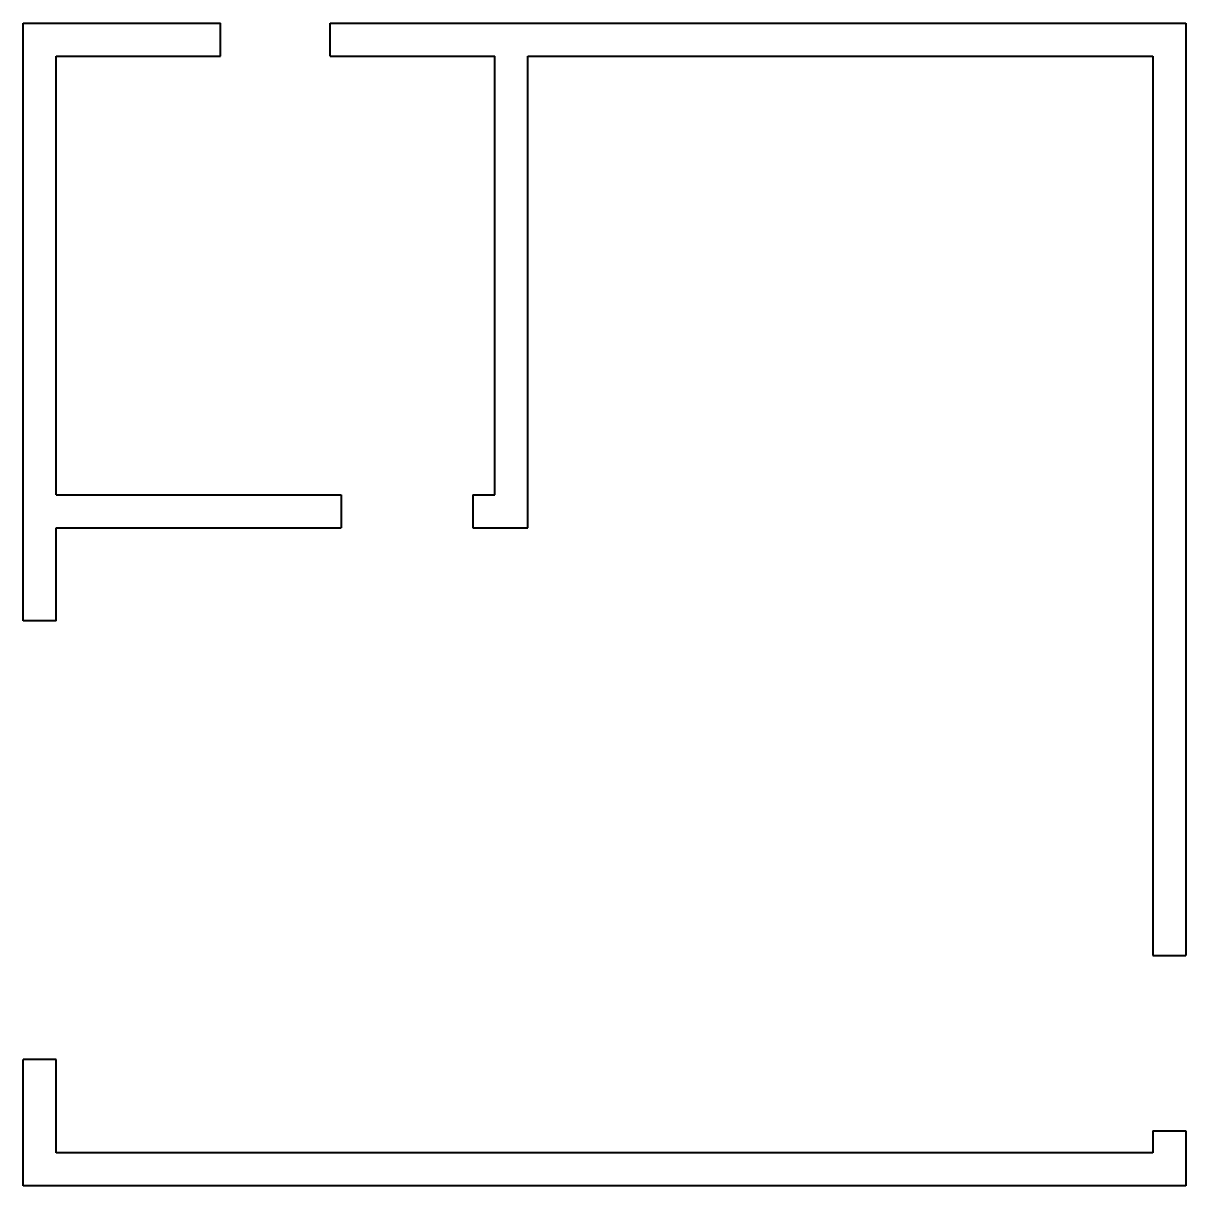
# Model space of a CAD drawing. Header units: millimetres. Extents: x 1750.9 to 1756.2, y 1741.49 to 1746.79.
import ezdxf

# ---------------------------------------------------------------- set-up
doc = ezdxf.new("R2010")
doc.units = ezdxf.units.MM
doc.layers.add('Parede', color=170, linetype='Continuous', lineweight=40)

msp = doc.modelspace()

# ---------------------------------------------------------------- linework, layer by layer
at = {"layer": 'Parede'}
for p, q in [((1750.9039, 1746.7935), (1751.8039, 1746.7935)), ((1750.9039, 1744.0685), (1750.9039, 1746.7935)), ((1751.8039, 1746.6435), (1751.8039, 1746.7935)), ((1752.3039, 1746.6435), (1752.3039, 1746.7935)), ((1752.3039, 1746.7935), (1756.2039, 1746.7935)), ((1756.2039, 1746.7935), (1756.2039, 1742.5435)), ((1751.0539, 1746.6435), (1751.8039, 1746.6435)), ((1751.0539, 1744.6435), (1751.0539, 1746.6435)), ((1752.3039, 1746.6435), (1753.0539, 1746.6435)), ((1753.0539, 1744.6435), (1753.0539, 1746.6435)), ((1753.2039, 1744.4935), (1753.2039, 1746.6435)), ((1753.2039, 1746.6435), (1756.0539, 1746.6435)), ((1756.0539, 1746.6435), (1756.0539, 1742.5435)), ((1751.0539, 1744.6435), (1752.3539, 1744.6435)), ((1752.3539, 1744.6435), (1752.3539, 1744.4935)), ((1752.9539, 1744.6435), (1752.9539, 1744.4935)), ((1752.9539, 1744.6435), (1753.0539, 1744.6435)), ((1751.0539, 1744.4935), (1752.3539, 1744.4935)), ((1751.0539, 1744.0685), (1751.0539, 1744.4935)), ((1752.9539, 1744.4935), (1753.2039, 1744.4935)), ((1751.0539, 1744.0685), (1750.9039, 1744.0685)), ((1756.0539, 1742.5435), (1756.2039, 1742.5435)), ((1750.9039, 1741.4935), (1750.9039, 1742.0685)), ((1751.0539, 1742.0685), (1750.9039, 1742.0685)), ((1751.0539, 1741.6435), (1751.0539, 1742.0685)), ((1756.0539, 1741.7435), (1756.2039, 1741.7435)), ((1756.0539, 1741.7435), (1756.0539, 1741.6435)), ((1756.2039, 1741.7435), (1756.2039, 1741.4935)), ((1756.0539, 1741.6435), (1751.0539, 1741.6435)), ((1756.2039, 1741.4935), (1750.9039, 1741.4935))]:
    msp.add_line(p, q, dxfattribs=at)

doc.saveas('drawing.dxf')
